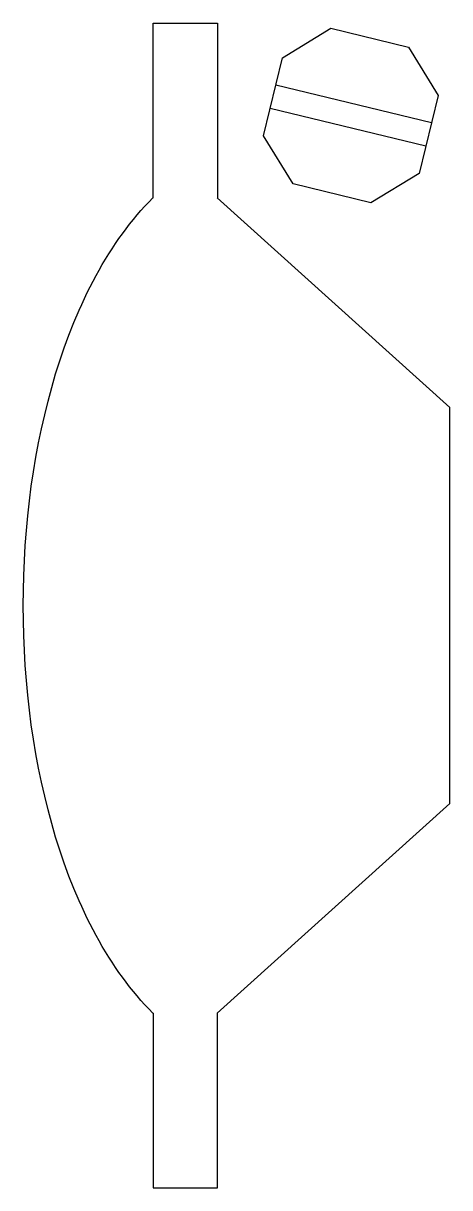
# Model space of a CAD drawing. Extents: x 1599 to 1635, y 1038 to 1138.
import ezdxf

# ---------------------------------------------------------------- set-up
doc = ezdxf.new("R2010")
doc.units = 0
for name, color, linetype in [('3MM_CUT', 5, 'CONTINUOUS'), ('3MM_ENGRAVE', 4, 'CONTINUOUS'), ('6MM_ENGRAVE', 245, 'CONTINUOUS')]:
    doc.layers.add(name, color=color, linetype=linetype)

msp = doc.modelspace()

# ---------------------------------------------------------------- linework, layer by layer
at = {"layer": '3MM_CUT'}
msp.add_lwpolyline([(1619.38, 1127.92), (1621, 1134.61), (1625.16, 1137.14), (1625.16, 1137.14), (1631.85, 1135.52), (1631.85, 1135.52), (1634.38, 1131.37), (1634.38, 1131.37), (1632.76, 1124.68), (1628.6, 1122.14), (1628.6, 1122.14), (1621.92, 1123.77), (1621.92, 1123.77)], close=True, dxfattribs=at)
for points in [[(1609.89, 1052.55), (1609.86, 1052.57), (1609.52, 1052.92), (1609.18, 1053.29), (1608.84, 1053.66), (1608.52, 1054.04), (1608.19, 1054.42), (1607.87, 1054.82), (1607.56, 1055.23), (1607.25, 1055.64), (1606.95, 1056.06), (1606.66, 1056.49), (1606.36, 1056.93), (1606.08, 1057.38), (1605.8, 1057.83), (1605.52, 1058.29), (1605.26, 1058.76), (1604.99, 1059.23), (1604.73, 1059.72), (1604.48, 1060.2), (1604.23, 1060.7), (1603.99, 1061.2), (1603.75, 1061.71), (1603.52, 1062.22), (1603.08, 1063.27), (1602.65, 1064.34), (1602.25, 1065.44), (1601.87, 1066.55), (1601.51, 1067.68), (1601.17, 1068.84), (1600.86, 1070.01), (1600.57, 1071.19), (1600.29, 1072.4), (1600.04, 1073.61), (1599.81, 1074.84), (1599.61, 1076.08), (1599.42, 1077.33), (1599.26, 1078.59), (1599.12, 1079.86), (1599, 1081.13), (1598.9, 1082.41), (1598.82, 1083.7), (1598.77, 1084.99), (1598.74, 1086.28), (1598.73, 1087.57), (1598.74, 1088.86), (1598.77, 1090.15), (1598.82, 1091.44), (1598.9, 1092.73), (1599, 1094.01), (1599.12, 1095.28), (1599.26, 1096.55), (1599.42, 1097.81), (1599.61, 1099.06), (1599.81, 1100.3), (1600.04, 1101.53), (1600.29, 1102.75), (1600.57, 1103.95), (1600.86, 1105.13), (1601.17, 1106.3), (1601.51, 1107.46), (1601.87, 1108.59), (1602.25, 1109.71), (1602.65, 1110.8), (1603.08, 1111.87), (1603.52, 1112.92), (1603.75, 1113.43), (1603.99, 1113.94), (1604.23, 1114.44), (1604.48, 1114.94), (1604.73, 1115.43), (1604.99, 1115.91), (1605.26, 1116.38), (1605.52, 1116.85), (1605.8, 1117.31), (1606.08, 1117.77), (1606.36, 1118.21), (1606.66, 1118.65), (1606.95, 1119.08), (1607.25, 1119.5), (1607.56, 1119.91), (1607.87, 1120.32), (1608.19, 1120.72), (1608.52, 1121.11), (1608.84, 1121.49), (1609.18, 1121.86), (1609.52, 1122.22), (1609.86, 1122.57), (1609.89, 1122.59)], [(1615.39, 1052.57), (1635.39, 1070.57), (1635.39, 1104.57), (1615.39, 1122.57)]]:
    msp.add_lwpolyline(points, dxfattribs=at)
at = {"layer": '3MM_ENGRAVE'}
for points in [[(1633.81, 1129.03), (1620.44, 1132.27)], [(1633.33, 1127.02), (1619.95, 1130.26)]]:
    msp.add_lwpolyline(points, dxfattribs=at)
at = {"layer": '6MM_ENGRAVE'}
for points in [[(1609.89, 1122.59), (1609.89, 1137.57), (1615.41, 1137.57), (1615.41, 1122.57), (1615.39, 1122.57)], [(1609.89, 1052.55), (1609.89, 1037.57), (1615.41, 1037.57), (1615.41, 1052.57), (1615.39, 1052.57)]]:
    msp.add_lwpolyline(points, dxfattribs=at)

doc.saveas('drawing.dxf')
